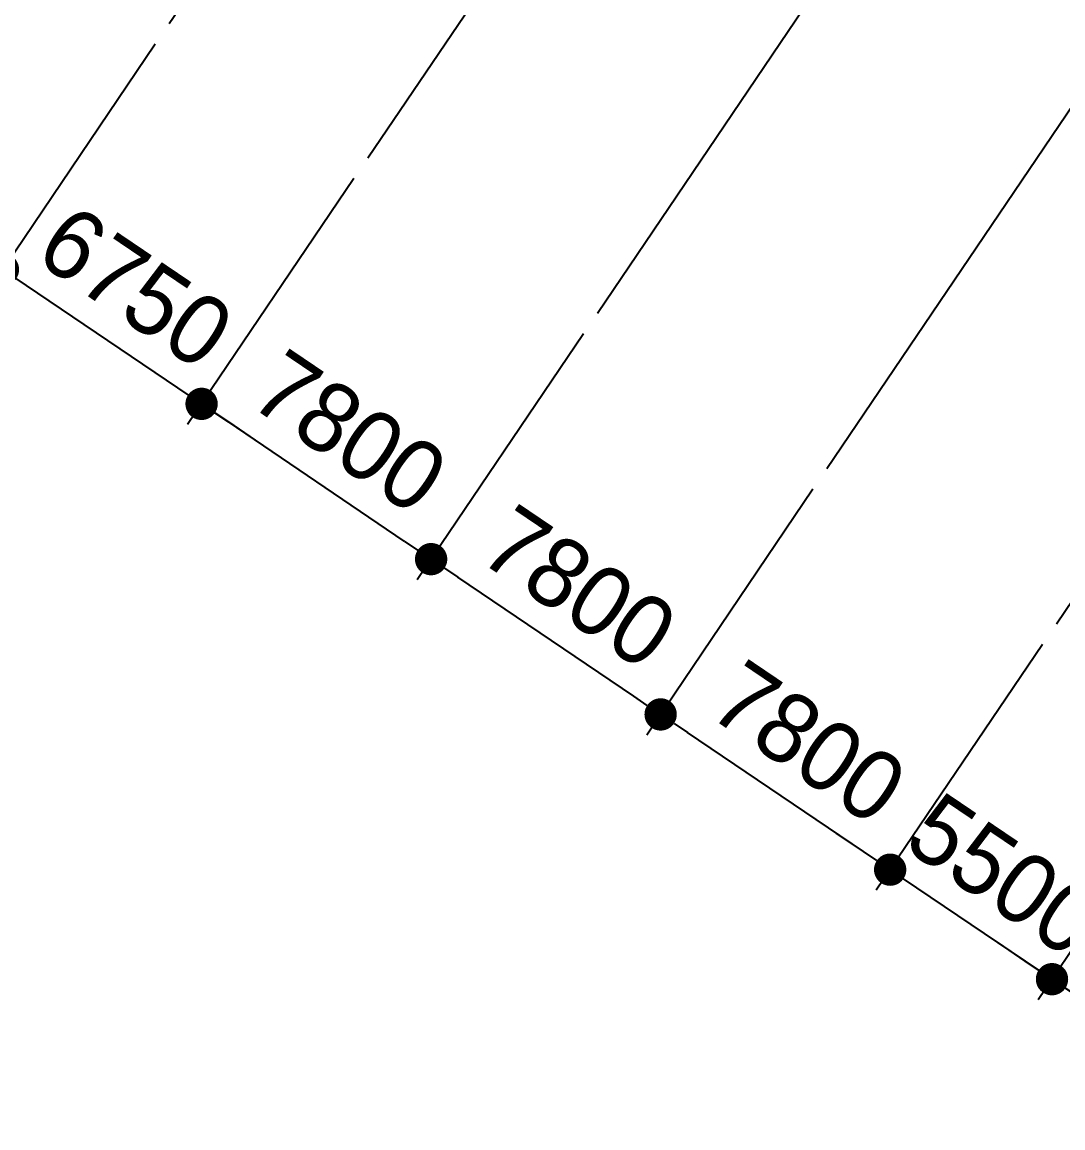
# Model space of a CAD drawing. Header units: millimetres. Extents: x -21000 to 567700, y 435000 to 850800.
# Drawn here: x 58435 to 87732, y 630222 to 661341 of the extents above; entities that cross this region are included whole.
import ezdxf
from ezdxf.xclip import XClip

# ---------------------------------------------------------------- set-up
doc = ezdxf.new("R2010")
doc.units = ezdxf.units.MM
doc.header["$LTSCALE"] = 700
doc.header["$XCLIPFRAME"] = 2
doc.linetypes.add('AB_Pbase$0$주차장기둥$0$CEN', pattern=[62, 60, -1, 0, -1])
doc.layers.get('0').update_dxf_attribs({"color": 2})
doc.layers.get('Defpoints').update_dxf_attribs({"color": 171})
for name, color, linetype in [('AB_Pbase$0$주차장기둥$0$CEN_P', 244, 'AB_Pbase$0$주차장기둥$0$CEN'), ('p_구조전체평면도중심선$0$DIM', 7, 'Continuous'), ('p_구조전체평면도중심선$0$SDIM', 4, 'Continuous')]:
    doc.layers.add(name, color=color, linetype=linetype)
doc.styles.add('p_구조전체평면도중심선$0$도면기준$0$울릉도L', font='')
doc.styles.add('p_구조전체평면도중심선$0$돋움', font='')
doc.styles.get('p_구조전체평면도중심선$0$도면기준$0$울릉도L').set_extended_font_data('Dotum')
doc.styles.get('p_구조전체평면도중심선$0$돋움').set_extended_font_data('Dotum')
doc.dimstyles.new('p_구조전체평면도중심선$0$ADIM', dxfattribs={"dimscale": 700, "dimtxt": 3, "dimasz": 1.5, "dimexe": 1, "dimexo": 1, "dimgap": 1, "dimtad": 1, "dimdec": 0, "dimdsep": 46, "dimtxsty": 'p_구조전체평면도중심선$0$돋움', "dimblk1": 'p_구조전체평면도중심선$0$DOT', "dimblk2": 'p_구조전체평면도중심선$0$DOT', "dimsah": 1, "dimcen": 1, "dimdle": 1.5, "dimclrd": 7, "dimclre": 7, "dimclrt": 3, "dimadec": 0, "dimazin": 0, "dimtfac": 1, "dimtdec": 0, "dimtix": 1, "dimtmove": 2, "dimatfit": 3, "dimldrblk": 'p_구조전체평면도중심선$0$_Dot', "dimfxl": 1, "dimtvp": 1, "dimtolj": 1, "dimtzin": 0, "dimarcsym": 0})

# ---------------------------------------------------------------- blocks, each defined once
blk = doc.blocks.new('AB_Pbase$0$주차장기둥$0$cen 1bl 지하')
at = {"layer": 'AB_Pbase$0$주차장기둥$0$CEN_P', "color": 5}
for p, q in [((52626, -12926), (63175, 105951)), ((60395, -13615), (70945, 105261)), ((68165, -14305), (78714, 104572)), ((75934, -14994), (86484, 103882)), ((45902, -12329), (50829, 43187))]:
    blk.add_line(p, q, dxfattribs=at)
blk = doc.blocks.new('AB_Pbase$0$주차장기둥')
at = {"rotation": 1.99999810188403}
blk.add_blockref('AB_Pbase$0$주차장기둥$0$cen 1bl 지하', (-253926, 27514), dxfattribs=at)
blk = doc.blocks.new('AB_Pbase')
at = {"rotation": 329.0000000345588}
blk.add_blockref('AB_Pbase$0$주차장기둥', (231893, 539971), dxfattribs=at)
blk = doc.blocks.new('p_구조전체평면도중심선$0$DOT')
at = {"layer": 'p_구조전체평면도중심선$0$SDIM', "color": 0, "linetype": 'ByBlock'}
blk.add_line((-0.5, 0), (-1, 0), dxfattribs=at)
at = {"layer": 'p_구조전체평면도중심선$0$SDIM', "color": 0, "linetype": 'ByBlock', "const_width": 0.5}
blk.add_lwpolyline([(-0.25, 0, 1), (0.25, 0, 1)], format="xyb", close=True, dxfattribs=at)
blk = doc.blocks.new('*D99')
at = {"layer": 'Defpoints', "color": 0, "transparency": 16777216}
for p in [(27709, -28667), (34170, -33037), (23028, -35588)]:
    blk.add_point(p, dxfattribs=at)
at = {"layer": 'p_구조전체평면도중심선$0$DIM', "color": 7, "lineweight": -2, "transparency": 16777216}
for p, q in [((27317, -29247), (22636, -36168)), ((33778, -33617), (29097, -40537)), ((28736, -39448), (23782, -36098))]:
    blk.add_line(p, q, dxfattribs=at)
at = {"layer": 'p_구조전체평면도중심선$0$DIM', "color": 7, "lineweight": -2, "transparency": 16777216, "xscale": 910, "yscale": 910, "zscale": 910}
for p, rotation in [((23028, -35588), 145.9286300407628), ((29489, -39958), 325.9286300407628)]:
    blk.add_blockref('p_구조전체평면도중심선$0$DOT', p, dxfattribs=dict(at, rotation=rotation))
at = {"layer": 'p_구조전체평면도중심선$0$DIM', "color": 3, "transparency": 16777216, "insert": (27201, -36380), "char_height": 1960, "attachment_point": 5, "rotation": 325.9286, "style": 'p_구조전체평면도중심선$0$도면기준$0$울릉도L'}
blk.add_mtext('\\A1;7800', dxfattribs=at)
blk = doc.blocks.new('p_구조전체평면도중심선$0$_Dot')
at = {"color": 0, "linetype": 'ByBlock', "lineweight": -2}
blk.add_line((-0.5, 0), (-1, 0), dxfattribs=at)
at = {"color": 0, "linetype": 'ByBlock', "const_width": 0.5}
blk.add_lwpolyline([(-0.25, 0, 1), (0.25, 0, 1)], format="xyb", close=True, dxfattribs=at)
blk = doc.blocks.new('*D100')
at = {"layer": 'Defpoints', "color": 0, "transparency": 16777216}
for p in [(34170, -33037), (39761, -36819), (29489, -39958)]:
    blk.add_point(p, dxfattribs=at)
at = {"layer": 'p_구조전체평면도중심선$0$DIM', "color": 7, "lineweight": -2, "transparency": 16777216}
for p, q in [((33778, -33617), (29097, -40537)), ((39369, -37398), (34688, -44319)), ((28736, -39448), (27982, -38938)), ((35081, -43739), (29489, -39958)), ((35834, -44249), (36588, -44759))]:
    blk.add_line(p, q, dxfattribs=at)
at = {"layer": 'p_구조전체평면도중심선$0$DIM', "color": 7, "lineweight": -2, "transparency": 16777216, "xscale": 910, "yscale": 910, "zscale": 910}
for p, rotation in [((29489, -39958), 325.9286298528849), ((35081, -43739), 145.9286298528849)]:
    blk.add_blockref('p_구조전체평면도중심선$0$DOT', p, dxfattribs=dict(at, rotation=rotation))
at = {"layer": 'p_구조전체평면도중심선$0$DIM', "color": 3, "transparency": 16777216, "insert": (33227, -40456), "char_height": 1960, "attachment_point": 5, "rotation": 325.9286, "style": 'p_구조전체평면도중심선$0$도면기준$0$울릉도L'}
blk.add_mtext('\\A1;6750', dxfattribs=at)
blk = doc.blocks.new('*D101')
at = {"layer": 'Defpoints', "color": 0, "transparency": 16777216}
for p in [(39761, -36819), (46222, -41188), (35081, -43739)]:
    blk.add_point(p, dxfattribs=at)
at = {"layer": 'p_구조전체평면도중심선$0$DIM', "color": 7, "lineweight": -2, "transparency": 16777216}
for p, q in [((39369, -37398), (34688, -44319)), ((45830, -41768), (41149, -48689)), ((40788, -47599), (35834, -44249))]:
    blk.add_line(p, q, dxfattribs=at)
at = {"layer": 'p_구조전체평면도중심선$0$DIM', "color": 7, "lineweight": -2, "transparency": 16777216, "xscale": 910, "yscale": 910, "zscale": 910}
for p, rotation in [((35081, -43739), 145.9286298529903), ((41542, -48109), 325.9286298529904)]:
    blk.add_blockref('p_구조전체평면도중심선$0$DOT', p, dxfattribs=dict(at, rotation=rotation))
at = {"layer": 'p_구조전체평면도중심선$0$DIM', "color": 3, "transparency": 16777216, "insert": (39253, -44531), "char_height": 1960, "attachment_point": 5, "rotation": 325.9286, "style": 'p_구조전체평면도중심선$0$도면기준$0$울릉도L'}
blk.add_mtext('\\A1;7800', dxfattribs=at)
blk = doc.blocks.new('*D102')
at = {"layer": 'Defpoints', "color": 0, "transparency": 16777216}
for p in [(46222, -41188), (52683, -45558), (41542, -48109)]:
    blk.add_point(p, dxfattribs=at)
at = {"layer": 'p_구조전체평면도중심선$0$DIM', "color": 7, "lineweight": -2, "transparency": 16777216}
for p, q in [((45830, -41768), (41149, -48689)), ((52291, -46138), (47611, -53058)), ((47249, -51969), (42295, -48619))]:
    blk.add_line(p, q, dxfattribs=at)
at = {"layer": 'p_구조전체평면도중심선$0$DIM', "color": 7, "lineweight": -2, "transparency": 16777216, "xscale": 910, "yscale": 910, "zscale": 910}
for p, rotation in [((41542, -48109), 145.9286298527784), ((48003, -52479), 325.9286298527784)]:
    blk.add_blockref('p_구조전체평면도중심선$0$DOT', p, dxfattribs=dict(at, rotation=rotation))
at = {"layer": 'p_구조전체평면도중심선$0$DIM', "color": 3, "transparency": 16777216, "insert": (45714, -48901), "char_height": 1960, "attachment_point": 5, "rotation": 325.9286, "style": 'p_구조전체평면도중심선$0$도면기준$0$울릉도L'}
blk.add_mtext('\\A1;7800', dxfattribs=at)
blk = doc.blocks.new('*D103')
at = {"layer": 'Defpoints', "color": 0, "transparency": 16777216}
for p in [(52683, -45558), (59144, -49928), (48003, -52479)]:
    blk.add_point(p, dxfattribs=at)
at = {"layer": 'p_구조전체평면도중심선$0$DIM', "color": 7, "lineweight": -2, "transparency": 16777216}
for p, q in [((52291, -46138), (47611, -53058)), ((58752, -50508), (54072, -57428)), ((53710, -56339), (48757, -52988))]:
    blk.add_line(p, q, dxfattribs=at)
at = {"layer": 'p_구조전체평면도중심선$0$DIM', "color": 7, "lineweight": -2, "transparency": 16777216, "xscale": 910, "yscale": 910, "zscale": 910}
for p, rotation in [((48003, -52479), 145.9286298531717), ((54464, -56848), 325.9286298531717)]:
    blk.add_blockref('p_구조전체평면도중심선$0$DOT', p, dxfattribs=dict(at, rotation=rotation))
at = {"layer": 'p_구조전체평면도중심선$0$DIM', "color": 3, "transparency": 16777216, "insert": (52175, -53271), "char_height": 1960, "attachment_point": 5, "rotation": 325.9286, "style": 'p_구조전체평면도중심선$0$도면기준$0$울릉도L'}
blk.add_mtext('\\A1;7800', dxfattribs=at)
blk = doc.blocks.new('*D104')
at = {"layer": 'Defpoints', "color": 0, "transparency": 16777216}
for p in [(59144, -49928), (63700, -53009), (54464, -56848)]:
    blk.add_point(p, dxfattribs=at)
at = {"layer": 'p_구조전체평면도중심선$0$DIM', "color": 7, "lineweight": -2, "transparency": 16777216}
for p, q in [((58752, -50508), (54072, -57428)), ((63308, -53589), (58627, -60509)), ((53710, -56339), (52956, -55829)), ((59020, -59930), (54464, -56848)), ((59773, -60439), (60527, -60949))]:
    blk.add_line(p, q, dxfattribs=at)
at = {"layer": 'p_구조전체평면도중심선$0$DIM', "color": 7, "lineweight": -2, "transparency": 16777216, "xscale": 910, "yscale": 910, "zscale": 910}
for p, rotation in [((54464, -56848), 325.9286298527759), ((59020, -59930), 145.9286298527759)]:
    blk.add_blockref('p_구조전체평면도중심선$0$DOT', p, dxfattribs=dict(at, rotation=rotation))
at = {"layer": 'p_구조전체평면도중심선$0$DIM', "color": 3, "transparency": 16777216, "insert": (57684, -56996), "char_height": 1960, "attachment_point": 5, "rotation": 325.9286, "style": 'p_구조전체평면도중심선$0$도면기준$0$울릉도L'}
blk.add_mtext('\\A1;5500', dxfattribs=at)
blk = doc.blocks.new('*D105')
at = {"layer": 'Defpoints', "color": 0, "transparency": 16777216}
for p in [(63700, -53009), (68380, -56174), (59020, -59930)]:
    blk.add_point(p, dxfattribs=at)
at = {"layer": 'p_구조전체평면도중심선$0$DIM', "color": 7, "lineweight": -2, "transparency": 16777216}
for p, q in [((63308, -53589), (58627, -60509)), ((67988, -56754), (63308, -63675)), ((58266, -59420), (57512, -58910)), ((63700, -63095), (59020, -59930)), ((64454, -63605), (65207, -64114))]:
    blk.add_line(p, q, dxfattribs=at)
at = {"layer": 'p_구조전체평면도중심선$0$DIM', "color": 7, "lineweight": -2, "transparency": 16777216, "xscale": 910, "yscale": 910, "zscale": 910}
for p, rotation in [((59020, -59930), 325.928629852909), ((63700, -63095), 145.928629852909)]:
    blk.add_blockref('p_구조전체평면도중심선$0$DOT', p, dxfattribs=dict(at, rotation=rotation))
at = {"layer": 'p_구조전체평면도중심선$0$DIM', "color": 3, "transparency": 16777216, "insert": (62302, -60120), "char_height": 1960, "attachment_point": 5, "rotation": 325.9286, "style": 'p_구조전체평면도중심선$0$도면기준$0$울릉도L'}
blk.add_mtext('\\A1;5650', dxfattribs=at)
blk = doc.blocks.new('p_구조전체평면도중심선')
at = {"layer": 'p_구조전체평면도중심선$0$DIM'}
for p1, p2, picture, middle in [((34169.8, -33037.1), (27708.7, -28667.3), '*D99', (27200.7, -36380)), ((39761.1, -36818.6), (34169.8, -33037.1), '*D100', (33226.9, -40455.6)), ((46222.2, -41188.3), (39761.1, -36818.6), '*D101', (39253.1, -44531.3)), ((52683.2, -45558.1), (46222.2, -41188.3), '*D102', (45714.1, -48901)), ((59144.3, -49927.9), (52683.2, -45558.1), '*D103', (52175.2, -53270.8)), ((63700.1, -53009.1), (59144.3, -49927.9), '*D104', (57683.6, -56996.3)), ((68380.3, -56174.4), (63700.1, -53009.1), '*D105', (62301.6, -60119.5))]:
    dim = blk.add_aligned_dim(p1=p1, p2=p2, distance=8354.7, dimstyle='p_구조전체평면도중심선$0$ADIM', override={"dimtxt": 2.8, "dimasz": 1.3, "dimtxsty": 'p_구조전체평면도중심선$0$도면기준$0$울릉도L'}, dxfattribs=at)
    dim.commit()
    dim.dimension.update_dxf_attribs({"geometry": picture, "text_midpoint": middle})

msp = doc.modelspace()

# ---------------------------------------------------------------- block references
ref = msp.add_blockref('AB_Pbase', (0, 0))
XClip(ref).set_block_clipping_path([(-0.000000015, 445500.0000000148), (493845.7187941075, 839949.3912975936)])

# ---------------------------------------------------------------- next in the draw order: block references
msp.add_blockref('p_구조전체평면도중심선', (28406, 694337))

doc.saveas('drawing.dxf')
